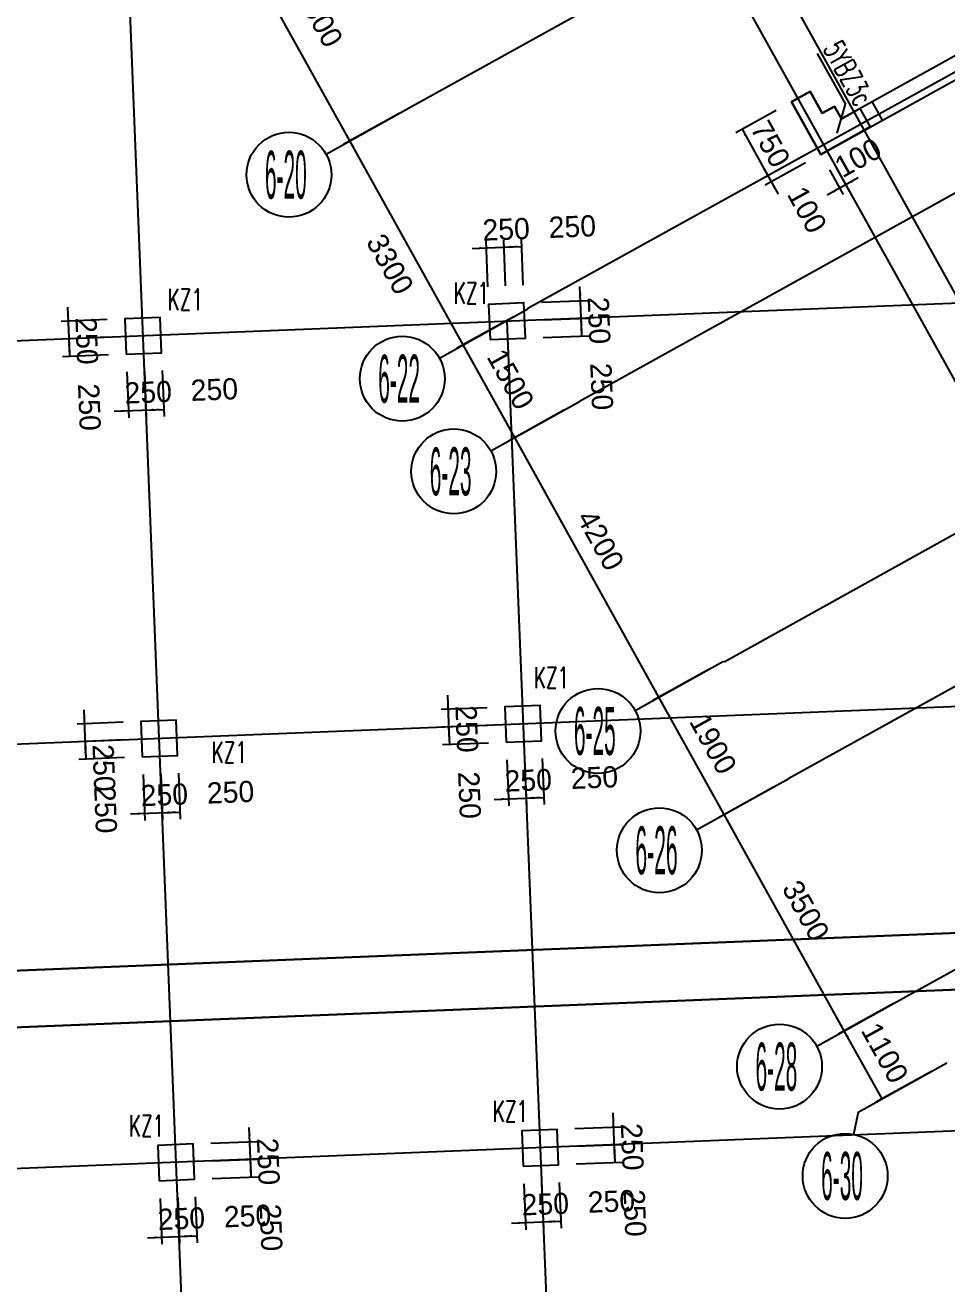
# Model space of a CAD drawing. Extents: x 19107 to 699106, y -67310 to 245688.
# Drawn here: x 491483 to 504516, y 89246 to 107050 of the extents above; entities that cross this region are included whole.
import ezdxf

# ---------------------------------------------------------------- set-up
doc = ezdxf.new("R2010")
doc.units = 0
doc.header["$LTSCALE"] = 100
doc.header["$MEASUREMENT"] = 0
doc.linetypes.add('DASHED', pattern=[19.05, 12.7, -6.35])
for name, color, linetype in [('COLU_DASH', 9, 'DASHED'), ('DIM', 3, 'Continuous'), ('DOTE', 253, 'Continuous'), ('L-AXIS', 3, 'Continuous'), ('wall-主楼', 2, 'Continuous'), ('小尺寸', 4, 'Continuous')]:
    doc.layers.add(name, color=color, linetype=linetype)
doc.layers.add('Select Column Frame Line', color=7, linetype='Continuous', lineweight=0)
doc.layers.add('Select Column Frame Position', color=7, linetype='Continuous', lineweight=0)
doc.styles.get("Standard").update_dxf_attribs({"font": 'standard'})
doc.styles.add('汉字', font='汉字')
doc.dimstyles.get("Standard").update_dxf_attribs({"dimtxt": 300, "dimasz": 100, "dimexe": 100, "dimexo": 250, "dimgap": 100, "dimtad": 0, "dimtoh": 1, "dimdec": 0, "dimdsep": 46, "dimcen": 0.09, "dimclrt": 7, "dimadec": 0, "dimazin": 0, "dimtfac": 1, "dimtdec": 4, "dimtofl": 0, "dimtmove": 0, "dimatfit": 3, "dimfxl": 1, "dimtolj": 1, "dimtzin": 0, "dimarcsym": 0})

# ---------------------------------------------------------------- blocks, each defined once
blk = doc.blocks.new('*D3364')
at = {"layer": 'L-AXIS', "color": 0, "linetype": 'ByBlock', "lineweight": -2}
for p, q in [((503763, 93211), (502978, 92776)), ((503600, 91863), (503066, 92824)), ((504297, 92250), (503512, 91814))]:
    blk.add_line(p, q, dxfattribs=at)
for points in [[(503066, 92824), (503129, 92745), (503100, 92729)], [(503600, 91863), (503537, 91942), (503566, 91958)]]:
    blk.add_solid(points, dxfattribs=at)
at = {"layer": 'L-AXIS', "color": 7, "linetype": 'Continuous', "lineweight": -2, "insert": (503639, 92513), "char_height": 300, "width": 685, "attachment_point": 5, "rotation": 299.0454, "style": '汉字'}
blk.add_mtext('1100', dxfattribs=at)
blk = doc.blocks.new('*D1858')
at = {"layer": 'L-AXIS', "color": 0, "linetype": 'ByBlock', "lineweight": -2}
for p, q in [((496772, 105800), (495987, 105365)), ((497677, 102528), (496074, 105413)), ((498374, 102915), (497589, 102480))]:
    blk.add_line(p, q, dxfattribs=at)
for points in [[(496074, 105413), (496138, 105334), (496108, 105318)], [(497677, 102528), (497614, 102608), (497643, 102624)]]:
    blk.add_solid(points, dxfattribs=at)
at = {"layer": 'L-AXIS', "color": 7, "linetype": 'Continuous', "lineweight": -2, "insert": (496642, 103670), "char_height": 300, "width": 780, "attachment_point": 5, "rotation": 299.0454, "style": '汉字'}
blk.add_mtext('3300', dxfattribs=at)
blk = doc.blocks.new('*D1530')
at = {"layer": 'L-AXIS', "color": 0, "linetype": 'ByBlock', "lineweight": -2}
for p, q in [((502064, 96271), (501279, 95835)), ((503066, 92824), (501366, 95884)), ((503763, 93211), (502978, 92776))]:
    blk.add_line(p, q, dxfattribs=at)
for points in [[(501366, 95884), (501430, 95805), (501400, 95788)], [(503066, 92824), (503003, 92904), (503032, 92920)]]:
    blk.add_solid(points, dxfattribs=at)
at = {"layer": 'L-AXIS', "color": 7, "linetype": 'Continuous', "lineweight": -2, "insert": (502522, 94524), "char_height": 300, "width": 780, "attachment_point": 5, "rotation": 299.0454, "style": '汉字'}
blk.add_mtext('3500', dxfattribs=at)
blk = doc.blocks.new('*D1853')
at = {"layer": 'L-AXIS', "color": 0, "linetype": 'ByBlock', "lineweight": -2}
for p, q in [((501141, 97932), (500357, 97496)), ((501366, 95884), (500444, 97545)), ((502064, 96271), (501279, 95835))]:
    blk.add_line(p, q, dxfattribs=at)
for points in [[(500444, 97545), (500507, 97466), (500478, 97450)], [(501366, 95884), (501303, 95963), (501332, 95980)]]:
    blk.add_solid(points, dxfattribs=at)
at = {"layer": 'L-AXIS', "color": 7, "linetype": 'Continuous', "lineweight": -2, "insert": (501211, 96884), "char_height": 300, "width": 685, "attachment_point": 5, "rotation": 299.0454, "style": '汉字'}
blk.add_mtext('1900', dxfattribs=at)
blk = doc.blocks.new('_AXISO')
blk.add_circle((0, 0), 0.5)
blk = doc.blocks.new('*D2187')
at = {"layer": 'L-AXIS', "color": 0, "linetype": 'ByBlock', "lineweight": -2}
for p, q in [((499102, 101604), (498317, 101168)), ((500444, 97545), (498405, 101217)), ((501141, 97932), (500357, 97496))]:
    blk.add_line(p, q, dxfattribs=at)
for points in [[(498405, 101217), (498468, 101137), (498439, 101121)], [(500444, 97545), (500381, 97624), (500410, 97641)]]:
    blk.add_solid(points, dxfattribs=at)
at = {"layer": 'L-AXIS', "color": 7, "linetype": 'Continuous', "lineweight": -2, "insert": (499618, 99764), "char_height": 300, "width": 790, "attachment_point": 5, "rotation": 299.0454, "style": '汉字'}
blk.add_mtext('4200', dxfattribs=at)
blk = doc.blocks.new('*D5181')
at = {"layer": 'L-AXIS', "color": 0, "linetype": 'ByBlock', "lineweight": -2}
for p, q in [((498374, 102915), (497589, 102480)), ((498405, 101217), (497677, 102528)), ((499102, 101604), (498317, 101168))]:
    blk.add_line(p, q, dxfattribs=at)
for points in [[(497677, 102528), (497740, 102449), (497711, 102433)], [(498405, 101217), (498342, 101296), (498371, 101312)]]:
    blk.add_solid(points, dxfattribs=at)
at = {"layer": 'L-AXIS', "color": 7, "linetype": 'Continuous', "lineweight": -2, "insert": (498347, 102042), "char_height": 300, "width": 690, "attachment_point": 5, "rotation": 299.0454, "style": '汉字'}
blk.add_mtext('1500', dxfattribs=at)
blk = doc.blocks.new('*D5113')
at = {"layer": 'L-AXIS', "color": 0, "linetype": 'ByBlock', "lineweight": -2}
for p, q in [((495024, 108948), (494239, 108512)), ((496074, 105413), (494327, 108560)), ((496772, 105800), (495987, 105365))]:
    blk.add_line(p, q, dxfattribs=at)
for points in [[(494327, 108560), (494390, 108481), (494361, 108465)], [(496074, 105413), (496011, 105492), (496041, 105509)]]:
    blk.add_solid(points, dxfattribs=at)
at = {"layer": 'L-AXIS', "color": 7, "linetype": 'Continuous', "lineweight": -2, "insert": (495642, 107167), "char_height": 300, "width": 775, "attachment_point": 5, "rotation": 299.0454, "style": '汉字'}
blk.add_mtext('3600', dxfattribs=at)
blk = doc.blocks.new('*D3561')
at = {"layer": '小尺寸', "color": 0, "linetype": 'ByBlock', "lineweight": -2}
for p, q in [((502102, 105844), (501534, 105528)), ((501621, 105577), (501986, 104921)), ((502466, 105188), (501898, 104873))]:
    blk.add_line(p, q, dxfattribs=at)
for points in [[(501621, 105577), (501685, 105497), (501655, 105481)], [(501986, 104921), (501922, 105000), (501952, 105017)]]:
    blk.add_solid(points, dxfattribs=at)
at = {"layer": '小尺寸', "color": 7, "linetype": 'Continuous', "lineweight": -2, "insert": (502022, 105370), "char_height": 300, "width": 566.67, "attachment_point": 5, "rotation": 299.0454, "style": '汉字'}
blk.add_mtext('750', dxfattribs=at)
blk = doc.blocks.new('*D3892')
at = {"layer": '小尺寸', "color": 0, "linetype": 'ByBlock', "lineweight": -2}
for p, q in [((501888, 105096), (502131, 104659)), ((502466, 105188), (501898, 104873)), ((502515, 105101), (501947, 104785))]:
    blk.add_line(p, q, dxfattribs=at)
for points in [[(501986, 104921), (501922, 105000), (501952, 105017)], [(502034, 104834), (502097, 104754), (502068, 104738)]]:
    blk.add_solid(points, dxfattribs=at)
at = {"layer": '小尺寸', "color": 7, "linetype": 'Continuous', "lineweight": -2, "insert": (502539, 104439), "char_height": 300, "width": 476.67, "attachment_point": 5, "rotation": 299.0454, "style": '汉字'}
blk.add_mtext('100', dxfattribs=at)
blk = doc.blocks.new('*D1741')
at = {"layer": '小尺寸', "color": 0, "linetype": 'ByBlock', "lineweight": -2}
for p, q in [((502942, 105052), (503135, 104704)), ((503261, 104889), (502825, 104646)), ((502855, 105004), (503048, 104656))]:
    blk.add_line(p, q, dxfattribs=at)
for points in [[(502999, 104743), (502920, 104680), (502904, 104709)], [(503087, 104792), (503166, 104855), (503182, 104826)]]:
    blk.add_solid(points, dxfattribs=at)
at = {"layer": '小尺寸', "color": 7, "linetype": 'Continuous', "lineweight": -2, "insert": (503261, 105174), "char_height": 300, "width": 476.67, "attachment_point": 5, "rotation": 29.0454, "style": '汉字'}
blk.add_mtext('100', dxfattribs=at)
blk = doc.blocks.new('*D614')
at = {"layer": 'DIM', "color": 0, "linetype": 'ByBlock', "lineweight": -2}
for p, q in [((498026, 103351), (498000, 104001)), ((498276, 103361), (498250, 104011)), ((497804, 103893), (498454, 103919))]:
    blk.add_line(p, q, dxfattribs=at)
for points in [[(498004, 103901), (497905, 103880), (497904, 103913)], [(498254, 103911), (498353, 103931), (498355, 103898)]]:
    blk.add_solid(points, dxfattribs=at)
at = {"layer": 'DIM', "color": 7, "linetype": 'Continuous', "lineweight": -2, "insert": (498284, 104162), "char_height": 300, "width": 566.67, "attachment_point": 5, "rotation": 2.2988, "style": '汉字'}
blk.add_mtext('250', dxfattribs=at)
blk = doc.blocks.new('*D646')
at = {"layer": 'DIM', "color": 0, "linetype": 'ByBlock', "lineweight": -2}
for p, q in [((498276, 103361), (498250, 104011)), ((498526, 103371), (498500, 104021)), ((498254, 103911), (498504, 103921))]:
    blk.add_line(p, q, dxfattribs=at)
for points in [[(498254, 103911), (498353, 103931), (498355, 103898)], [(498504, 103921), (498405, 103900), (498403, 103933)]]:
    blk.add_solid(points, dxfattribs=at)
at = {"layer": 'DIM', "color": 7, "linetype": 'Continuous', "lineweight": -2, "insert": (499220, 104200), "char_height": 300, "width": 566.67, "attachment_point": 5, "rotation": 2.2988, "style": '汉字'}
blk.add_mtext('250', dxfattribs=at)
blk = doc.blocks.new('*D3610')
at = {"layer": 'DIM', "color": 0, "linetype": 'ByBlock', "lineweight": -2}
for p, q in [((498796, 102882), (499445, 102908)), ((499355, 102654), (499345, 102904)), ((498806, 102632), (499455, 102658))]:
    blk.add_line(p, q, dxfattribs=at)
for points in [[(499345, 102904), (499366, 102804), (499333, 102803)], [(499355, 102654), (499335, 102753), (499368, 102754)]]:
    blk.add_solid(points, dxfattribs=at)
at = {"layer": 'DIM', "color": 7, "linetype": 'Continuous', "lineweight": -2, "insert": (499634, 101938), "char_height": 300, "width": 566.67, "attachment_point": 5, "rotation": 272.2988, "style": '汉字'}
blk.add_mtext('250', dxfattribs=at)
blk = doc.blocks.new('*D1881')
at = {"layer": 'DIM', "color": 0, "linetype": 'ByBlock', "lineweight": -2}
for p, q in [((499353, 102704), (499327, 103353)), ((498786, 103131), (499435, 103157)), ((498796, 102882), (499445, 102908))]:
    blk.add_line(p, q, dxfattribs=at)
for points in [[(499335, 103153), (499315, 103253), (499348, 103254)], [(499345, 102904), (499366, 102804), (499333, 102803)]]:
    blk.add_solid(points, dxfattribs=at)
at = {"layer": 'DIM', "color": 7, "linetype": 'Continuous', "lineweight": -2, "insert": (499597, 102873), "char_height": 300, "width": 566.67, "attachment_point": 5, "rotation": 272.2988, "style": '汉字'}
blk.add_mtext('250', dxfattribs=at)
blk = doc.blocks.new('*D2247')
at = {"layer": 'DIM', "color": 0, "linetype": 'ByBlock', "lineweight": -2}
for p, q in [((492083, 103062), (492109, 102413)), ((492641, 102885), (491991, 102859)), ((492651, 102635), (492001, 102609))]:
    blk.add_line(p, q, dxfattribs=at)
for points in [[(492091, 102863), (492070, 102962), (492104, 102963)], [(492101, 102613), (492122, 102514), (492088, 102512)]]:
    blk.add_solid(points, dxfattribs=at)
at = {"layer": 'DIM', "color": 7, "linetype": 'Continuous', "lineweight": -2, "insert": (492353, 102583), "char_height": 300, "width": 566.67, "attachment_point": 5, "rotation": 272.2988, "style": '汉字'}
blk.add_mtext('250', dxfattribs=at)
blk = doc.blocks.new('*D5228')
at = {"layer": 'DIM', "color": 0, "linetype": 'ByBlock', "lineweight": -2}
for p, q in [((492651, 102635), (492001, 102609)), ((492101, 102613), (492111, 102363)), ((492661, 102385), (492011, 102359))]:
    blk.add_line(p, q, dxfattribs=at)
for points in [[(492101, 102613), (492122, 102514), (492088, 102512)], [(492111, 102363), (492090, 102462), (492124, 102464)]]:
    blk.add_solid(points, dxfattribs=at)
at = {"layer": 'DIM', "color": 7, "linetype": 'Continuous', "lineweight": -2, "insert": (492390, 101647), "char_height": 300, "width": 566.67, "attachment_point": 5, "rotation": 272.2988, "style": '汉字'}
blk.add_mtext('250', dxfattribs=at)
blk = doc.blocks.new('*D284')
at = {"layer": 'DIM', "color": 0, "linetype": 'ByBlock', "lineweight": -2}
for p, q in [((492921, 102145), (492947, 101496)), ((493170, 102155), (493196, 101506)), ((492743, 101588), (493392, 101614))]:
    blk.add_line(p, q, dxfattribs=at)
for points in [[(492943, 101596), (492843, 101575), (492842, 101608)], [(493192, 101606), (493292, 101626), (493293, 101593)]]:
    blk.add_solid(points, dxfattribs=at)
at = {"layer": 'DIM', "color": 7, "linetype": 'Continuous', "lineweight": -2, "insert": (493223, 101857), "char_height": 300, "width": 566.67, "attachment_point": 5, "rotation": 2.2988, "style": '汉字'}
blk.add_mtext('250', dxfattribs=at)
blk = doc.blocks.new('*D599')
at = {"layer": 'DIM', "color": 0, "linetype": 'ByBlock', "lineweight": -2}
for p, q in [((493170, 102155), (493196, 101506)), ((493420, 102165), (493446, 101516)), ((493192, 101606), (493442, 101616))]:
    blk.add_line(p, q, dxfattribs=at)
for points in [[(493192, 101606), (493292, 101626), (493293, 101593)], [(493442, 101616), (493343, 101595), (493342, 101628)]]:
    blk.add_solid(points, dxfattribs=at)
at = {"layer": 'DIM', "color": 7, "linetype": 'Continuous', "lineweight": -2, "insert": (494158, 101895), "char_height": 300, "width": 566.67, "attachment_point": 5, "rotation": 2.2988, "style": '汉字'}
blk.add_mtext('250', dxfattribs=at)
blk = doc.blocks.new('*D4993')
at = {"layer": 'DIM', "color": 0, "linetype": 'ByBlock', "lineweight": -2}
for p, q in [((498295, 96657), (498321, 96007)), ((498545, 96667), (498571, 96017)), ((498117, 96099), (498767, 96125))]:
    blk.add_line(p, q, dxfattribs=at)
for points in [[(498317, 96107), (498218, 96086), (498216, 96120)], [(498567, 96117), (498666, 96138), (498667, 96104)]]:
    blk.add_solid(points, dxfattribs=at)
at = {"layer": 'DIM', "color": 7, "linetype": 'Continuous', "lineweight": -2, "insert": (498597, 96368), "char_height": 300, "width": 566.67, "attachment_point": 5, "rotation": 2.2988, "style": '汉字'}
blk.add_mtext('250', dxfattribs=at)
blk = doc.blocks.new('*D2644')
at = {"layer": 'DIM', "color": 0, "linetype": 'ByBlock', "lineweight": -2}
for p, q in [((498545, 96667), (498571, 96017)), ((498795, 96677), (498821, 96027)), ((498567, 96117), (498817, 96127))]:
    blk.add_line(p, q, dxfattribs=at)
for points in [[(498567, 96117), (498666, 96138), (498667, 96104)], [(498817, 96127), (498717, 96106), (498716, 96140)]]:
    blk.add_solid(points, dxfattribs=at)
at = {"layer": 'DIM', "color": 7, "linetype": 'Continuous', "lineweight": -2, "insert": (499532, 96406), "char_height": 300, "width": 566.67, "attachment_point": 5, "rotation": 2.2988, "style": '汉字'}
blk.add_mtext('250', dxfattribs=at)
blk = doc.blocks.new('*D3006')
at = {"layer": 'DIM', "color": 0, "linetype": 'ByBlock', "lineweight": -2}
for p, q in [((498025, 97146), (497376, 97120)), ((497486, 96874), (497476, 97124)), ((498035, 96896), (497386, 96870))]:
    blk.add_line(p, q, dxfattribs=at)
for points in [[(497476, 97124), (497496, 97025), (497463, 97023)], [(497486, 96874), (497465, 96973), (497498, 96975)]]:
    blk.add_solid(points, dxfattribs=at)
at = {"layer": 'DIM', "color": 7, "linetype": 'Continuous', "lineweight": -2, "insert": (497765, 96158), "char_height": 300, "width": 566.67, "attachment_point": 5, "rotation": 272.2988, "style": '汉字'}
blk.add_mtext('250', dxfattribs=at)
blk = doc.blocks.new('*D3322')
at = {"layer": 'DIM', "color": 0, "linetype": 'ByBlock', "lineweight": -2}
for p, q in [((497484, 96924), (497458, 97574)), ((498015, 97396), (497366, 97370)), ((498025, 97146), (497376, 97120))]:
    blk.add_line(p, q, dxfattribs=at)
for points in [[(497466, 97374), (497445, 97473), (497478, 97474)], [(497476, 97124), (497496, 97025), (497463, 97023)]]:
    blk.add_solid(points, dxfattribs=at)
at = {"layer": 'DIM', "color": 7, "linetype": 'Continuous', "lineweight": -2, "insert": (497727, 97094), "char_height": 300, "width": 566.67, "attachment_point": 5, "rotation": 272.2988, "style": '汉字'}
blk.add_mtext('250', dxfattribs=at)
blk = doc.blocks.new('*D1937')
at = {"layer": 'DIM', "color": 0, "linetype": 'ByBlock', "lineweight": -2}
for p, q in [((498536, 90661), (498562, 90012)), ((498785, 90671), (498812, 90022)), ((498358, 90104), (499007, 90130))]:
    blk.add_line(p, q, dxfattribs=at)
for points in [[(498558, 90112), (498458, 90091), (498457, 90124)], [(498808, 90122), (498907, 90142), (498908, 90109)]]:
    blk.add_solid(points, dxfattribs=at)
at = {"layer": 'DIM', "color": 7, "linetype": 'Continuous', "lineweight": -2, "insert": (498838, 90373), "char_height": 300, "width": 566.67, "attachment_point": 5, "rotation": 2.2988, "style": '汉字'}
blk.add_mtext('250', dxfattribs=at)
blk = doc.blocks.new('*D2256')
at = {"layer": 'DIM', "color": 0, "linetype": 'ByBlock', "lineweight": -2}
for p, q in [((498785, 90671), (498812, 90022)), ((499035, 90681), (499061, 90032)), ((498808, 90122), (499057, 90132))]:
    blk.add_line(p, q, dxfattribs=at)
for points in [[(498808, 90122), (498907, 90142), (498908, 90109)], [(499057, 90132), (498958, 90111), (498957, 90144)]]:
    blk.add_solid(points, dxfattribs=at)
at = {"layer": 'DIM', "color": 7, "linetype": 'Continuous', "lineweight": -2, "insert": (499773, 90411), "char_height": 300, "width": 566.67, "attachment_point": 5, "rotation": 2.2988, "style": '汉字'}
blk.add_mtext('250', dxfattribs=at)
blk = doc.blocks.new('*D5279')
at = {"layer": 'DIM', "color": 0, "linetype": 'ByBlock', "lineweight": -2}
for p, q in [((499265, 91191), (499914, 91217)), ((499825, 90963), (499815, 91213)), ((499275, 90941), (499925, 90967))]:
    blk.add_line(p, q, dxfattribs=at)
for points in [[(499815, 91213), (499835, 91114), (499802, 91112)], [(499825, 90963), (499804, 91063), (499837, 91064)]]:
    blk.add_solid(points, dxfattribs=at)
at = {"layer": 'DIM', "color": 7, "linetype": 'Continuous', "lineweight": -2, "insert": (500104, 90247), "char_height": 300, "width": 566.67, "attachment_point": 5, "rotation": 272.2988, "style": '汉字'}
blk.add_mtext('250', dxfattribs=at)
blk = doc.blocks.new('*D297')
at = {"layer": 'DIM', "color": 0, "linetype": 'ByBlock', "lineweight": -2}
for p, q in [((499823, 91013), (499797, 91663)), ((499255, 91441), (499904, 91467)), ((499265, 91191), (499914, 91217))]:
    blk.add_line(p, q, dxfattribs=at)
for points in [[(499805, 91463), (499784, 91562), (499817, 91563)], [(499815, 91213), (499835, 91114), (499802, 91112)]]:
    blk.add_solid(points, dxfattribs=at)
at = {"layer": 'DIM', "color": 7, "linetype": 'Continuous', "lineweight": -2, "insert": (500066, 91183), "char_height": 300, "width": 566.67, "attachment_point": 5, "rotation": 272.2988, "style": '汉字'}
blk.add_mtext('250', dxfattribs=at)
blk = doc.blocks.new('*D537')
at = {"layer": 'DIM', "color": 0, "linetype": 'ByBlock', "lineweight": -2}
for p, q in [((493390, 90455), (493416, 89805)), ((493640, 90465), (493666, 89815)), ((493212, 89897), (493862, 89923))]:
    blk.add_line(p, q, dxfattribs=at)
for points in [[(493412, 89905), (493313, 89885), (493311, 89918)], [(493662, 89915), (493761, 89936), (493762, 89903)]]:
    blk.add_solid(points, dxfattribs=at)
at = {"layer": 'DIM', "color": 7, "linetype": 'Continuous', "lineweight": -2, "insert": (493692, 90167), "char_height": 300, "width": 566.67, "attachment_point": 5, "rotation": 2.2988, "style": '汉字'}
blk.add_mtext('250', dxfattribs=at)
blk = doc.blocks.new('*D901')
at = {"layer": 'DIM', "color": 0, "linetype": 'ByBlock', "lineweight": -2}
for p, q in [((493640, 90465), (493666, 89815)), ((493889, 90475), (493915, 89825)), ((493662, 89915), (493911, 89925))]:
    blk.add_line(p, q, dxfattribs=at)
for points in [[(493662, 89915), (493761, 89936), (493762, 89903)], [(493911, 89925), (493812, 89905), (493811, 89938)]]:
    blk.add_solid(points, dxfattribs=at)
at = {"layer": 'DIM', "color": 7, "linetype": 'Continuous', "lineweight": -2, "insert": (494627, 90204), "char_height": 300, "width": 566.67, "attachment_point": 5, "rotation": 2.2988, "style": '汉字'}
blk.add_mtext('250', dxfattribs=at)
blk = doc.blocks.new('*D1219')
at = {"layer": 'DIM', "color": 0, "linetype": 'ByBlock', "lineweight": -2}
for p, q in [((494119, 90984), (494769, 91011)), ((494679, 90757), (494669, 91007)), ((494129, 90735), (494779, 90761))]:
    blk.add_line(p, q, dxfattribs=at)
for points in [[(494669, 91007), (494689, 90907), (494656, 90906)], [(494679, 90757), (494658, 90856), (494691, 90857)]]:
    blk.add_solid(points, dxfattribs=at)
at = {"layer": 'DIM', "color": 7, "linetype": 'Continuous', "lineweight": -2, "insert": (494958, 90041), "char_height": 300, "width": 566.67, "attachment_point": 5, "rotation": 272.2988, "style": '汉字'}
blk.add_mtext('250', dxfattribs=at)
blk = doc.blocks.new('*D4230')
at = {"layer": 'DIM', "color": 0, "linetype": 'ByBlock', "lineweight": -2}
for p, q in [((494677, 90807), (494651, 91456)), ((494109, 91234), (494759, 91260)), ((494119, 90984), (494769, 91011))]:
    blk.add_line(p, q, dxfattribs=at)
for points in [[(494659, 91256), (494638, 91356), (494671, 91357)], [(494669, 91007), (494689, 90907), (494656, 90906)]]:
    blk.add_solid(points, dxfattribs=at)
at = {"layer": 'DIM', "color": 7, "linetype": 'Continuous', "lineweight": -2, "insert": (494920, 90976), "char_height": 300, "width": 566.67, "attachment_point": 5, "rotation": 272.2988, "style": '汉字'}
blk.add_mtext('250', dxfattribs=at)
blk = doc.blocks.new('*D4558')
at = {"layer": 'DIM', "color": 0, "linetype": 'ByBlock', "lineweight": -2}
for p, q in [((492312, 97367), (492338, 96718)), ((492869, 97189), (492220, 97163)), ((492879, 96940), (492230, 96913))]:
    blk.add_line(p, q, dxfattribs=at)
for points in [[(492320, 97167), (492299, 97266), (492332, 97268)], [(492330, 96917), (492350, 96818), (492317, 96817)]]:
    blk.add_solid(points, dxfattribs=at)
at = {"layer": 'DIM', "color": 7, "linetype": 'Continuous', "lineweight": -2, "insert": (492595, 96544), "char_height": 300, "width": 566.67, "attachment_point": 5, "rotation": 272.2988, "style": '汉字'}
blk.add_mtext('250', dxfattribs=at)
blk = doc.blocks.new('*D4926')
at = {"layer": 'DIM', "color": 0, "linetype": 'ByBlock', "lineweight": -2}
for p, q in [((492879, 96940), (492230, 96913)), ((492330, 96917), (492340, 96668)), ((492889, 96690), (492240, 96664))]:
    blk.add_line(p, q, dxfattribs=at)
for points in [[(492330, 96917), (492350, 96818), (492317, 96817)], [(492340, 96668), (492319, 96767), (492352, 96768)]]:
    blk.add_solid(points, dxfattribs=at)
at = {"layer": 'DIM', "color": 7, "linetype": 'Continuous', "lineweight": -2, "insert": (492619, 95952), "char_height": 300, "width": 566.67, "attachment_point": 5, "rotation": 272.2988, "style": '汉字'}
blk.add_mtext('250', dxfattribs=at)
blk = doc.blocks.new('*D5246')
at = {"layer": 'DIM', "color": 0, "linetype": 'ByBlock', "lineweight": -2}
for p, q in [((493149, 96450), (493175, 95800)), ((493399, 96460), (493425, 95810)), ((492971, 95892), (493621, 95918))]:
    blk.add_line(p, q, dxfattribs=at)
for points in [[(493171, 95900), (493072, 95880), (493071, 95913)], [(493421, 95910), (493520, 95931), (493522, 95898)]]:
    blk.add_solid(points, dxfattribs=at)
at = {"layer": 'DIM', "color": 7, "linetype": 'Continuous', "lineweight": -2, "insert": (493451, 96162), "char_height": 300, "width": 566.67, "attachment_point": 5, "rotation": 2.2988, "style": '汉字'}
blk.add_mtext('250', dxfattribs=at)
blk = doc.blocks.new('*D2936')
at = {"layer": 'DIM', "color": 0, "linetype": 'ByBlock', "lineweight": -2}
for p, q in [((493399, 96460), (493425, 95810)), ((493649, 96470), (493675, 95821)), ((493421, 95910), (493671, 95920))]:
    blk.add_line(p, q, dxfattribs=at)
for points in [[(493421, 95910), (493520, 95931), (493522, 95898)], [(493671, 95920), (493572, 95900), (493570, 95933)]]:
    blk.add_solid(points, dxfattribs=at)
at = {"layer": 'DIM', "color": 7, "linetype": 'Continuous', "lineweight": -2, "insert": (494387, 96199), "char_height": 300, "width": 566.67, "attachment_point": 5, "rotation": 2.2988, "style": '汉字'}
blk.add_mtext('250', dxfattribs=at)
blk = doc.blocks.new('后浇带现场')
at = {"color": 6, "lineweight": 30}
for points in [[(662200, 674230), (718557, 674230), (718557, 624270), (707583, 624270), (707286, 620897), (700215, 616964), (698139, 620873), (664797, 619534)], [(662200, 673430), (717757, 673430), (717757, 625070), (706851, 625070), (706526, 621390), (700538, 618060), (698609, 621692), (664765, 620333)]]:
    blk.add_lwpolyline(points, dxfattribs=at)

msp = doc.modelspace()

# ---------------------------------------------------------------- linework, layer by layer
at = {"layer": 'COLU_DASH'}
msp.add_line((503607.7, 105707.6), (503462.1, 105969.9), dxfattribs=at)
at = {"layer": 'DOTE'}
for p, q in [((495323.3, 48523.1), (487855.3, 234558.3)), ((497033.9, 116927), (509488.9, 94499.5)), ((523339.4, 115064.1), (499320.8, 101725.4)), ((526300.9, 109731.2), (502282.3, 96392.6)), ((496990.4, 105921.8), (502481.6, 108971.3)), ((508021.3, 108264.7), (498590.6, 103040.2)), ((501175.5, 108233.4), (508959.5, 94217)), ((517343.2, 106926.9), (501366.6, 98041.5)), ((506289.7, 103182.4), (479713.7, 102115.6)), ((498296.1, 102861.5), (500469.1, 48729.7)), ((503981.6, 93332.8), (518652.3, 101480.1)), ((506518.3, 97487), (479942.3, 96420.2)), ((513155.7, 91748.6), (480182.9, 90425))]:
    msp.add_line(p, q, dxfattribs=at)
at = {"layer": 'L-AXIS'}
for p, q in [((495737.6, 105226), (496990.4, 105921.8)), ((497339.7, 102341.1), (498592.5, 103036.8)), ((498068, 101029.7), (499320.8, 101725.4)), ((500107.1, 97357.9), (501359.9, 98053.7)), ((500976.8, 95667.6), (502282.3, 96392.6)), ((502676, 92607.8), (503981.6, 93332.8)), ((503262.8, 91675.4), (504515.6, 92371.1)), ((503262.8, 91675.4), (503198.3, 91360))]:
    msp.add_line(p, q, dxfattribs=at)
at = {"layer": 'Select Column Frame Line', "color": 200, "linetype": 'Continuous', "lineweight": -3}
for p in [(502683.8, 106650.4), (502966.6, 105523.1)]:
    msp.add_line(p, (503083.3, 105931.1), dxfattribs=at)
at = {"layer": 'Select Column Frame Position', "color": 235, "linetype": 'Continuous', "lineweight": -3}
msp.add_lwpolyline([(503432.9, 105610.5), (502733.5, 105222.1), (502320.8, 105965.2), (502583.1, 106110.8), (502753, 105804.9), (502927.9, 105902), (503025, 105727.1), (503287.2, 105872.8), (503432.9, 105610.5)], dxfattribs=at)
at = {"layer": 'Select Column Frame Position', "color": 7, "linetype": 'Continuous', "lineweight": -3}
for points in [[(498056.3, 102601.7), (498555.9, 102621.8), (498535.9, 103121.4), (498036.3, 103101.3), (498056.3, 102601.7)], [(492910.5, 102395.1), (493410.1, 102415.2), (493390, 102914.8), (492890.4, 102894.7), (492910.5, 102395.1)], [(498285, 96906.3), (498784.6, 96926.4), (498764.5, 97426), (498264.9, 97405.9), (498285, 96906.3)], [(493139.1, 96699.7), (493638.7, 96719.8), (493618.7, 97219.4), (493119.1, 97199.3), (493139.1, 96699.7)], [(498525.6, 90911.1), (499025.2, 90931.2), (499005.2, 91430.8), (498505.6, 91410.7), (498525.6, 90911.1)], [(493379.8, 90704.6), (493879.4, 90724.6), (493859.3, 91224.2), (493359.7, 91204.2), (493379.8, 90704.6)]]:
    msp.add_lwpolyline(points, dxfattribs=at)
at = {"layer": 'wall-主楼'}
msp.add_lwpolyline([(506910.8, 110058.4), (507833.3, 108397.4), (503025, 105727.1), (502927.9, 105902), (502753, 105804.9), (502583.1, 106110.8), (502320.8, 105965.2), (502733.5, 105222.1), (508241.2, 108280.7), (507173.1, 110204.1)], close=True, dxfattribs=at)

# ---------------------------------------------------------------- block references
at = {"color": 3, "lineweight": 30}
msp.add_blockref('后浇带现场', (-182998.7, -527042.1), dxfattribs=at)
at = {"layer": 'L-AXIS'}
ref = msp.add_blockref('_AXISO', (495213, 104934.7), dxfattribs=dict(at, xscale=1199.999999999997, yscale=1200, rotation=359.999645787379))
ref.add_attrib('A', '6-20', (494873.6, 104595.3), dxfattribs={"height": 678.82, "style": '汉字', "width": 0.325})
ref = msp.add_blockref('_AXISO', (496815.2, 102049.8), dxfattribs=dict(at, xscale=1199.999999999997, yscale=1200, rotation=359.999645787379))
ref.add_attrib('A', '6-22', (496475.8, 101710.4), dxfattribs={"height": 678.82, "style": '汉字', "width": 0.325})
ref = msp.add_blockref('_AXISO', (497543.4, 100738.4), dxfattribs=dict(at, xscale=1199.999999999997, yscale=1200, rotation=359.999645787379))
ref.add_attrib('A', '6-23', (497204, 100399), dxfattribs={"height": 678.82, "style": '汉字', "width": 0.325})
ref = msp.add_blockref('_AXISO', (499582.5, 97066.6), dxfattribs=dict(at, xscale=1199.999999999997, yscale=1200, rotation=359.999645787379))
ref.add_attrib('A', '6-25', (499243.1, 96727.2), dxfattribs={"height": 678.82, "style": '汉字', "width": 0.325})
ref = msp.add_blockref('_AXISO', (500451, 95378.6), dxfattribs=dict(at, xscale=1199.999999999997, yscale=1200, rotation=359.999645787379))
ref.add_attrib('A', '6-26', (500111.6, 95039.2), dxfattribs={"height": 678.82, "style": '汉字', "width": 0.329114})
ref = msp.add_blockref('_AXISO', (502150.2, 92318.7), dxfattribs=dict(at, xscale=1199.999999999997, yscale=1200, rotation=359.999645787379))
ref.add_attrib('A', '6-28', (501810.8, 91979.3), dxfattribs={"height": 678.82, "style": '汉字', "width": 0.325})
ref = msp.add_blockref('_AXISO', (503078.2, 90772.1), dxfattribs=dict(at, xscale=1199.999999999997, yscale=1200, rotation=359.999645787379))
ref.add_attrib('A', '6-30', (502738.7, 90432.7), dxfattribs={"height": 678.82, "style": '汉字', "width": 0.325})

# ---------------------------------------------------------------- texts
at = {"color": 200, "linetype": 'Continuous', "lineweight": -3, "width": 0.7}
msp.add_text('5YBZ3c ', height=300, rotation=299.04537, dxfattribs=at).set_placement((502760, 106719.1))
for p in [(493496.1, 103020.9), (497542, 103109.1), (498674, 97671.2), (494118, 96613.8), (498093.6, 91536.8), (492947.8, 91330.3)]:
    msp.add_text('KZ1', height=300, dxfattribs=at).set_placement(p)

# ---------------------------------------------------------------- dimensions: what is measured, and where the dimension line sits
at = {"layer": 'DIM', "color": 200}
for p1, p2, distance, picture, middle in [((498036.3, 103101.3), (498286.1, 103111.3), 800, '*D614', (497776.3, 104141.7)), ((498286.1, 103111.3), (498535.9, 103121.4), 800, '*D646', (498711.7, 104179.3)), ((498545.9, 102871.6), (498535.9, 103121.4), -800, '*D1881', (499576.3, 103381.4)), ((492890.4, 102894.7), (492900.5, 102644.9), -800, '*D2247', (492332.1, 103090.6)), ((498555.9, 102621.8), (498545.9, 102871.6), -800, '*D3610', (499613.8, 102446)), ((492900.5, 102644.9), (492910.5, 102395.1), -800, '*D5228', (492369.7, 102155.2)), ((492910.5, 102395.1), (493160.3, 102405.2), -800, '*D284', (492714.6, 101836.8)), ((493160.3, 102405.2), (493410.1, 102415.2), -800, '*D599', (493650, 101874.4)), ((498274.9, 97156.1), (498264.9, 97405.9), 800, '*D3322', (497706.6, 97601.7)), ((493119.1, 97199.3), (493129.1, 96949.5), -800, '*D4558', (492574.5, 97052.4)), ((498285, 96906.3), (498274.9, 97156.1), 800, '*D3006', (497744.2, 96666.3)), ((493129.1, 96949.5), (493139.1, 96699.7), -800, '*D4926', (492598.3, 96459.8)), ((498285, 96906.3), (498534.8, 96916.3), -800, '*D4993', (498089.1, 96348)), ((498534.8, 96916.3), (498784.6, 96926.4), -800, '*D2644', (499024.5, 96385.5)), ((493139.1, 96699.7), (493388.9, 96709.8), -800, '*D5246', (492943.3, 96141.4)), ((493388.9, 96709.8), (493638.7, 96719.8), -800, '*D2936', (493878.7, 96179)), ((499015.2, 91181), (499005.2, 91430.8), -800, '*D297', (500045.6, 91690.8)), ((493869.3, 90974.4), (493859.3, 91224.2), -800, '*D4230', (494899.7, 91484.2)), ((499025.2, 90931.2), (499015.2, 91181), -800, '*D5279', (500083.1, 90755.4)), ((493879.4, 90724.6), (493869.3, 90974.4), -800, '*D1219', (494937.3, 90548.8)), ((498525.6, 90911.1), (498775.4, 90921.2), -800, '*D1937', (498329.8, 90352.8)), ((498775.4, 90921.2), (499025.2, 90931.2), -800, '*D2256', (499265.2, 90390.4)), ((493379.8, 90704.6), (493629.6, 90714.6), -800, '*D537', (493183.9, 90146.3)), ((493629.6, 90714.6), (493879.4, 90724.6), -800, '*D901', (494119.3, 90183.8))]:
    dim = msp.add_aligned_dim(p1=p1, p2=p2, distance=distance, dimstyle='Standard', dxfattribs=at)
    dim.commit()
    dim.dimension.update_dxf_attribs({"geometry": picture, "text_midpoint": middle})
at = {"layer": 'L-AXIS'}
for base, p1, p2, picture, middle in [((494326.7, 108560.4), (496990.4, 105921.8), (495242.5, 109069), '*D5113', (495641.5, 107167)), ((496074.5, 105413.2), (498592.5, 103036.8), (496990.4, 105921.8), '*D1858', (496642.4, 103669.6)), ((497676.7, 102528.2), (499320.8, 101725.4), (498592.5, 103036.8), '*D5181', (498346.8, 102042.4)), ((498404.9, 101216.8), (501359.9, 98053.7), (499320.8, 101725.4), '*D2187', (499617.6, 99764.5)), ((500444, 97545), (502282.3, 96392.6), (501359.9, 98053.7), '*D1853', (501211.2, 96884.4)), ((501366.5, 95884), (503981.6, 93332.8), (502282.3, 96392.6), '*D1530', (502522.1, 94524)), ((503065.7, 92824.2), (504515.6, 92371.1), (503981.6, 93332.8), '*D3364', (503638.7, 92513.3))]:
    dim = msp.add_linear_dim(base=base, p1=p1, p2=p2, angle=119.04537, dimstyle='Standard', dxfattribs=at)
    dim.commit()
    dim.dimension.update_dxf_attribs({"geometry": picture, "text_midpoint": middle})
at = {"layer": '小尺寸'}
for p1, p2, picture, middle in [((502320.8, 105965.2), (502684.9, 105309.5), '*D3561', (502022, 105370.3)), ((502684.9, 105309.5), (502733.5, 105222.1), '*D3892', (502350.7, 104778.5))]:
    dim = msp.add_aligned_dim(p1=p1, p2=p2, distance=-800, dimstyle='Standard', dxfattribs=at)
    dim.commit()
    dim.dimension.update_dxf_attribs({"geometry": picture, "text_midpoint": middle})
dim = msp.add_linear_dim(base=(502999.4, 104743.2), p1=(502820.7, 105270.5), p2=(502733.5, 105222.1), angle=29.04537, dimstyle='Standard', dxfattribs=at)
dim.commit()
dim.dimension.update_dxf_attribs({"geometry": '*D1741', "text_midpoint": (502921.7, 104985.9)})

doc.saveas('drawing.dxf')
